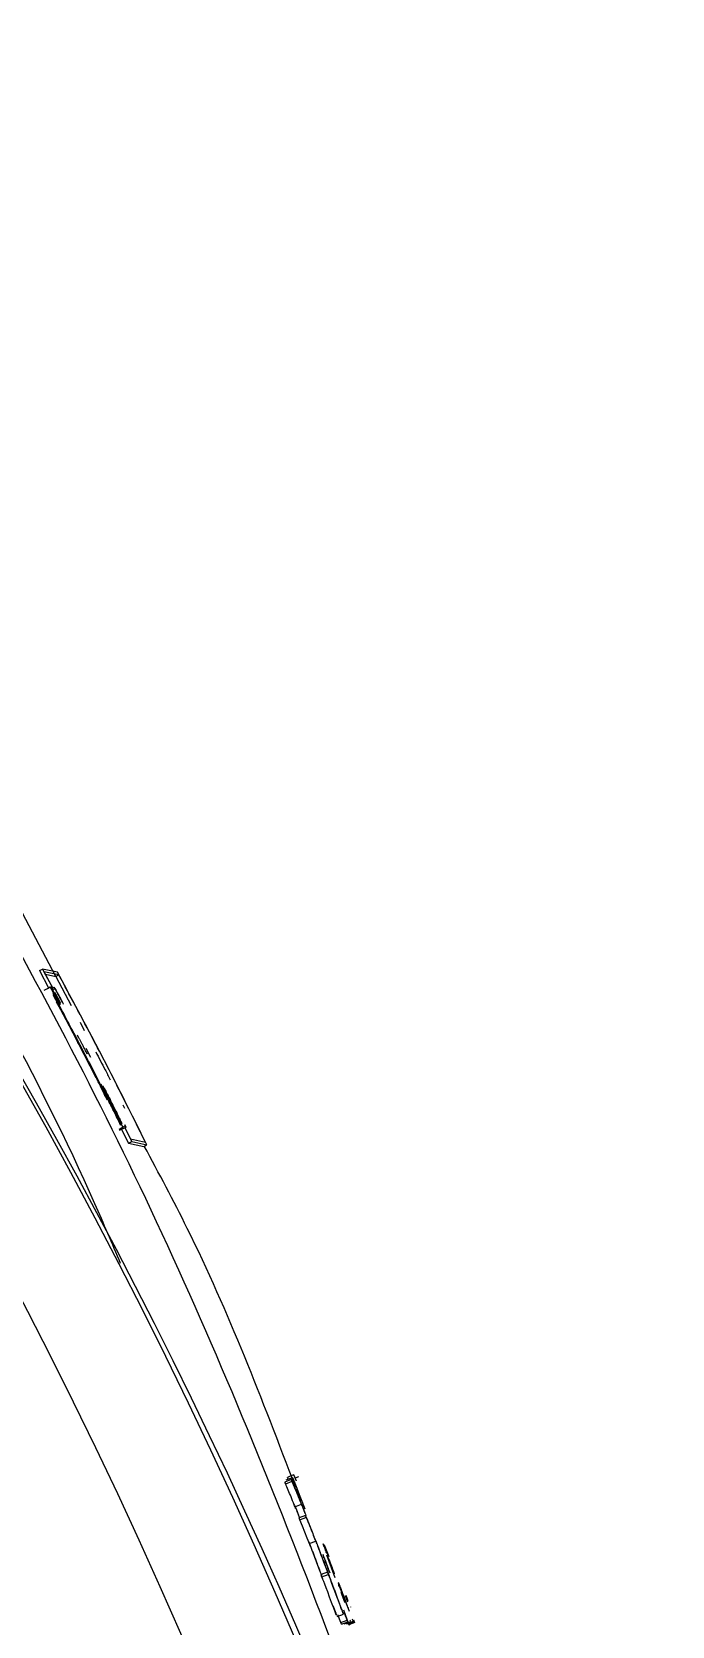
# Model space of a CAD drawing. Header units: millimetres. Extents: x 2448 to 4397, y 790 to 2168.
# Drawn here: x 3811.55 to 3819.95, y 1976.12 to 1997.02 of the extents above; entities that cross this region are included whole.
import ezdxf

# ---------------------------------------------------------------- set-up
doc = ezdxf.new("R2010")
doc.units = ezdxf.units.MM

msp = doc.modelspace()

# ---------------------------------------------------------------- linework, layer by layer
at = {"color": 7, "linetype": 'Continuous', "lineweight": 25}
for p, q in [((3811.866, 1984.634), (3811.431, 1985.467)), ((3811.651, 1984.712), (3811.769, 1984.485)), ((3811.652, 1984.712), (3811.691, 1984.733)), ((3811.691, 1984.733), (3811.825, 1984.483)), ((3811.889, 1984.69), (3811.691, 1984.733)), ((3811.711, 1984.698), (3811.826, 1984.483)), ((3811.908, 1984.655), (3811.711, 1984.698)), ((3811.729, 1984.664), (3811.868, 1984.634)), ((3811.908, 1984.655), (3811.868, 1984.634)), ((3811.868, 1984.634), (3812.069, 1984.254)), ((3811.838, 1984.421), (3811.794, 1984.498)), ((3811.804, 1984.496), (3811.797, 1984.493)), ((3811.812, 1984.481), (3811.804, 1984.496)), ((3811.806, 1984.478), (3811.812, 1984.481)), ((3811.814, 1984.477), (3811.846, 1984.494)), ((3811.831, 1984.395), (3811.879, 1984.302)), ((3811.903, 1984.263), (3811.831, 1984.395)), ((3811.832, 1984.415), (3811.88, 1984.323)), ((3811.904, 1984.283), (3811.832, 1984.415)), ((3811.862, 1984.375), (3811.838, 1984.421)), ((3811.846, 1984.494), (3811.854, 1984.478)), ((3811.867, 1984.401), (3811.911, 1984.32)), ((3811.87, 1984.325), (3811.903, 1984.263)), ((3811.88, 1984.323), (3811.87, 1984.325)), ((3811.873, 1984.304), (3811.907, 1984.242)), ((3811.879, 1984.302), (3811.873, 1984.304)), ((3811.892, 1984.286), (3811.896, 1984.285)), ((3811.903, 1984.263), (3811.892, 1984.286)), ((3811.896, 1984.285), (3811.893, 1984.283)), ((3811.895, 1984.265), (3811.898, 1984.264)), ((3811.896, 1984.263), (3811.898, 1984.264)), ((3811.898, 1984.285), (3811.904, 1984.283)), ((3811.898, 1984.264), (3812.138, 1983.807)), ((3811.899, 1984.264), (3811.903, 1984.263)), ((3812.14, 1983.807), (3811.899, 1984.264)), ((3811.904, 1984.283), (3811.9, 1984.281)), ((3811.903, 1984.263), (3811.9, 1984.261)), ((3811.9, 1984.262), (3811.903, 1984.263)), ((3812.184, 1984.035), (3812.24, 1983.929)), ((3812.118, 1983.867), (3812.088, 1983.921)), ((3812.095, 1983.891), (3812.097, 1983.892)), ((3812.097, 1983.892), (3812.141, 1983.807)), ((3812.163, 1983.767), (3812.097, 1983.892)), ((3812.141, 1983.82), (3812.118, 1983.867)), ((3812.135, 1983.808), (3812.168, 1983.746)), ((3812.138, 1983.807), (3812.135, 1983.808)), ((3812.141, 1983.807), (3812.14, 1983.807)), ((3812.157, 1983.769), (3812.158, 1983.768)), ((3812.157, 1983.768), (3812.158, 1983.768)), ((3812.158, 1983.768), (3812.415, 1983.27)), ((3812.16, 1983.768), (3812.163, 1983.767)), ((3812.396, 1983.309), (3812.16, 1983.768)), ((3812.161, 1983.766), (3812.163, 1983.767)), ((3812.325, 1983.572), (3812.264, 1983.691)), ((3812.337, 1983.424), (3812.34, 1983.425)), ((3812.34, 1983.425), (3812.396, 1983.309)), ((3812.356, 1983.394), (3812.34, 1983.425)), ((3812.455, 1983.227), (3812.535, 1983.071)), ((3812.466, 1983.162), (3812.538, 1983.021)), ((3812.629, 1982.91), (3812.483, 1983.2)), ((3812.521, 1983.129), (3812.485, 1983.199)), ((3812.632, 1982.903), (3812.51, 1983.145)), ((3812.516, 1983.144), (3812.516, 1983.144)), ((3812.521, 1983.129), (3812.519, 1983.128)), ((3812.528, 1983.067), (3812.535, 1983.071)), ((3812.632, 1982.903), (3812.63, 1982.902)), ((3812.744, 1982.955), (3812.766, 1982.911)), ((3812.716, 1982.689), (3812.686, 1982.752)), ((3812.69, 1982.793), (3812.691, 1982.792)), ((3812.723, 1982.702), (3812.712, 1982.696)), ((3812.732, 1982.707), (3812.735, 1982.706)), ((3812.787, 1982.66), (3812.771, 1982.691)), ((3812.695, 1982.636), (3812.776, 1982.676)), ((3812.703, 1982.62), (3812.784, 1982.66)), ((3812.787, 1982.66), (3812.706, 1982.62)), ((3812.727, 1982.632), (3812.821, 1982.451)), ((3812.77, 1982.654), (3812.862, 1982.471)), ((3812.771, 1982.654), (3812.844, 1982.508)), ((3812.776, 1982.676), (3812.784, 1982.66)), ((3812.844, 1982.508), (3813.041, 1982.465)), ((3812.821, 1982.451), (3813.019, 1982.408)), ((3812.862, 1982.471), (3813.06, 1982.428)), ((3815.021, 1978.022), (3814.986, 1978.104)), ((3814.954, 1978.044), (3814.87, 1978.01)), ((3814.88, 1977.986), (3814.871, 1978.01)), ((3814.88, 1977.986), (3814.964, 1978.02)), ((3814.886, 1978.037), (3814.969, 1978.07)), ((3814.912, 1978.047), (3814.903, 1978.07)), ((3814.969, 1978.07), (3815.132, 1977.657)), ((3815.004, 1977.989), (3814.969, 1978.07)), ((3815.03, 1977.924), (3815.004, 1977.989)), ((3815.036, 1977.878), (3815.024, 1977.91)), ((3815.081, 1977.761), (3815.025, 1977.903)), ((3815.061, 1977.844), (3815.03, 1977.924)), ((3815.082, 1977.762), (3815.036, 1977.878)), ((3815.002, 1977.685), (3815.087, 1977.718)), ((3815.135, 1977.598), (3815.104, 1977.68)), ((3815.14, 1977.573), (3815.056, 1977.54)), ((3815.065, 1977.515), (3815.056, 1977.54)), ((3815.189, 1977.202), (3815.274, 1977.235)), ((3815.236, 1977.086), (3815.325, 1976.852)), ((3815.384, 1977.188), (3815.444, 1977.033)), ((3815.423, 1977.087), (3815.388, 1977.179)), ((3815.403, 1977.09), (3815.41, 1977.088)), ((3815.411, 1977.088), (3815.415, 1977.087)), ((3815.418, 1977.049), (3815.434, 1977.006)), ((3815.419, 1977.049), (3815.425, 1977.048)), ((3815.528, 1976.755), (3815.419, 1977.049)), ((3815.425, 1977.048), (3815.433, 1977.046)), ((3815.381, 1977.015), (3815.378, 1977.023)), ((3815.412, 1976.885), (3815.451, 1976.782)), ((3815.427, 1976.829), (3815.343, 1976.797)), ((3815.355, 1976.765), (3815.439, 1976.797)), ((3815.574, 1976.648), (3815.569, 1976.649)), ((3815.575, 1976.647), (3815.578, 1976.647)), ((3815.583, 1976.645), (3815.615, 1976.563)), ((3815.605, 1976.564), (3815.654, 1976.432)), ((3815.655, 1976.434), (3815.607, 1976.563)), ((3815.695, 1976.433), (3815.663, 1976.518)), ((3815.667, 1976.527), (3815.694, 1976.455)), ((3815.553, 1976.248), (3815.637, 1976.279)), ((3815.601, 1976.17), (3815.565, 1976.27)), ((3815.632, 1976.295), (3815.647, 1976.3)), ((3815.638, 1976.333), (3815.685, 1976.201)), ((3815.735, 1976.368), (3815.733, 1976.373)), ((3815.751, 1976.217), (3815.763, 1976.184)), ((3815.601, 1976.17), (3815.685, 1976.201)), ((3815.61, 1976.145), (3815.601, 1976.17)), ((3815.61, 1976.145), (3815.694, 1976.176)), ((3815.647, 1976.152), (3815.732, 1976.183)), ((3815.679, 1976.153), (3815.675, 1976.163)), ((3815.685, 1976.201), (3815.694, 1976.176)), ((3815.695, 1976.17), (3815.706, 1976.14)), ((3815.732, 1976.183), (3815.726, 1976.2)), ((3815.77, 1976.202), (3815.778, 1976.181))]:
    msp.add_line(p, q, dxfattribs=at)
at = {"color": 7, "linetype": 'Continuous', "lineweight": 25, "flags": 128}
for points in [[(3811.715, 1984.456), (3811.759, 1984.48), (3811.794, 1984.498)], [(3811.823, 1984.462), (3811.829, 1984.465), (3811.854, 1984.478)], [(3811.867, 1984.401), (3811.861, 1984.412), (3811.854, 1984.424)], [(3811.907, 1984.242), (3811.901, 1984.253), (3811.895, 1984.265)], [(3812.168, 1983.746), (3812.162, 1983.757), (3812.157, 1983.769)], [(3812.481, 1983.145), (3812.475, 1983.156), (3812.469, 1983.168)], [(3812.502, 1983.168), (3812.508, 1983.156), (3812.515, 1983.142), (3812.521, 1983.129)], [(3812.822, 1982.452), (3812.844, 1982.463), (3812.862, 1982.471)], [(3813.019, 1982.409), (3813.042, 1982.42), (3813.06, 1982.428)], [(3814.986, 1978.104), (3814.94, 1978.085), (3814.903, 1978.07)], [(3814.964, 1978.02), (3814.959, 1978.032), (3814.954, 1978.044)], [(3815.004, 1978.062), (3815.017, 1978.067), (3815.053, 1978.082)], [(3815.065, 1977.515), (3815.096, 1977.527), (3815.123, 1977.538), (3815.149, 1977.548)], [(3815.182, 1977.225), (3815.192, 1977.198), (3815.2, 1977.178), (3815.203, 1977.17), (3815.204, 1977.168), (3815.203, 1977.17), (3815.201, 1977.175), (3815.195, 1977.19), (3815.162, 1977.274), (3815.1, 1977.429), (3815.065, 1977.515), (3815.065, 1977.515)], [(3815.149, 1977.548), (3815.147, 1977.555), (3815.143, 1977.564), (3815.14, 1977.573)], [(3815.502, 1976.382), (3815.515, 1976.347), (3815.528, 1976.314), (3815.536, 1976.29), (3815.542, 1976.274), (3815.545, 1976.266), (3815.543, 1976.27), (3815.538, 1976.282), (3815.529, 1976.307), (3815.51, 1976.357), (3815.482, 1976.431), (3815.456, 1976.501), (3815.431, 1976.571), (3815.411, 1976.622), (3815.393, 1976.671), (3815.38, 1976.704), (3815.372, 1976.725), (3815.369, 1976.732), (3815.369, 1976.73), (3815.369, 1976.73), (3815.368, 1976.732), (3815.365, 1976.738), (3815.362, 1976.748), (3815.356, 1976.762), (3815.35, 1976.778), (3815.349, 1976.781), (3815.349, 1976.781)], [(3815.679, 1976.153), (3815.716, 1976.167), (3815.74, 1976.175), (3815.763, 1976.184)], [(3815.694, 1976.15), (3815.718, 1976.159), (3815.743, 1976.168), (3815.778, 1976.181)], [(3815.706, 1976.14), (3815.731, 1976.149), (3815.755, 1976.158), (3815.79, 1976.171)]]:
    msp.add_lwpolyline(points, dxfattribs=at)
at = {"color": 7, "linetype": 'Continuous', "lineweight": 25}
msp.add_circle((3748.716, 1947.838), 64.082, dxfattribs=at)
for centre, radius, start, end in [((3748.716, 1947.838), 72, 10.3061, 79.6939), ((3748.716, 1947.838), 70.65, 10.3061, 79.6939), ((3748.716, 1947.838), 64.023, 270, 180.00002), ((3748.924, 1947.564), 72, 9.45093, 37.30639), ((3756.061, 1956.008), 62.629, 25.63855, 25.68581)]:
    msp.add_arc(centre, radius, start, end, dxfattribs=at)
for points, knots in [([(3817.167, 1970.449), (3817.129, 1970.619), (3816.689, 1972.606), (3815.384, 1976.292), (3813.296, 1981.393), (3810.763, 1986.22), (3807.862, 1990.809), (3804.549, 1995.177), (3800.876, 1999.248), (3796.91, 2002.957), (3792.653, 2006.327), (3788.08, 2009.352), (3783.272, 2011.977), (3778.31, 2014.154), (3773.438, 2015.866), (3770.159, 2016.646), (3768.617, 2017.013)], [0, 0, 0, 0, 0.007378, 0.086277, 0.165173, 0.241101, 0.317028, 0.395164, 0.4733, 0.549225, 0.62515, 0.703278, 0.781408, 0.857129, 0.932849, 1, 1, 1, 1]), ([(3812.716, 1980.873), (3812.605, 1981.135), (3811.776, 1983.086), (3809.824, 1986.539), (3806.879, 1991.122), (3803.556, 1995.373), (3799.938, 1999.294), (3796.005, 2002.899), (3791.793, 2006.17), (3787.317, 2009.051), (3783.43, 2011.205), (3780.973, 2012.232), (3780.152, 2012.575)], [0, 0, 0, 0, 0.01838, 0.13679, 0.255201, 0.369862, 0.484523, 0.599183, 0.713843, 0.828197, 0.942553, 1, 1, 1, 1]), ([(3813.06, 1982.428), (3812.946, 1982.657), (3812.719, 1983.113), (3812.33, 1983.868), (3812.049, 1984.391), (3811.889, 1984.69)], [0, 0, 0, 0, 0.300092, 0.600184, 1, 1, 1, 1]), ([(3813.041, 1982.465), (3812.928, 1982.693), (3812.7, 1983.149), (3812.324, 1983.88), (3812.055, 1984.38), (3811.908, 1984.655)], [0, 0, 0, 0, 0.309932, 0.619864, 1, 1, 1, 1]), ([(3811.794, 1984.498), (3811.808, 1984.472), (3811.837, 1984.419), (3811.88, 1984.339), (3811.908, 1984.286), (3811.922, 1984.259)], [0, 0, 0, 0, 0.334546, 0.667197, 1, 1, 1, 1]), ([(3811.914, 1984.294), (3811.909, 1984.302), (3811.902, 1984.316), (3811.89, 1984.339), (3811.879, 1984.36), (3811.868, 1984.38), (3811.85, 1984.412), (3811.828, 1984.453), (3811.813, 1984.48), (3811.804, 1984.496)], [0, 0, 0, 0, 0.091807, 0.156441, 0.221626, 0.281864, 0.350907, 0.610821, 1, 1, 1, 1]), ([(3811.812, 1984.481), (3811.824, 1984.458), (3811.846, 1984.418), (3811.881, 1984.352), (3811.907, 1984.304), (3811.92, 1984.281), (3811.921, 1984.279)], [0, 0, 0, 0, 0.377026, 0.677536, 0.978531, 1, 1, 1, 1]), ([(3811.961, 1984.284), (3811.957, 1984.292), (3811.949, 1984.307), (3811.934, 1984.335), (3811.92, 1984.361), (3811.9, 1984.397), (3811.873, 1984.446), (3811.857, 1984.475), (3811.846, 1984.494)], [0, 0, 0, 0, 0.070053, 0.143975, 0.219182, 0.296395, 0.535259, 1, 1, 1, 1]), ([(3811.854, 1984.478), (3811.868, 1984.453), (3811.891, 1984.412), (3811.926, 1984.348), (3811.95, 1984.302), (3811.964, 1984.277), (3811.966, 1984.272)], [0, 0, 0, 0, 0.416277, 0.681925, 0.943489, 1, 1, 1, 1]), ([(3811.931, 1984.285), (3811.923, 1984.3), (3811.89, 1984.36), (3811.87, 1984.397), (3811.854, 1984.424)], [0, 0, 0, 0, 0.254588, 1, 1, 1, 1]), ([(3812.401, 1983.304), (3812.328, 1983.45), (3812.182, 1983.741), (3811.991, 1984.103), (3811.896, 1984.285)], [0, 0, 0, 0, 0.499841, 1, 1, 1, 1]), ([(3812.088, 1983.921), (3812.063, 1983.97), (3812.019, 1984.054), (3811.955, 1984.175), (3811.917, 1984.248), (3811.898, 1984.285)], [0, 0, 0, 0, 0.407857, 0.703807, 1, 1, 1, 1]), ([(3812.136, 1983.828), (3812.196, 1983.713), (3812.315, 1983.484), (3812.508, 1983.104), (3812.641, 1982.839), (3812.716, 1982.689)], [0, 0, 0, 0, 0.303552, 0.6071039, 1, 1, 1, 1]), ([(3812.136, 1983.828), (3812.21, 1983.684), (3812.309, 1983.491), (3812.383, 1983.342), (3812.402, 1983.304)], [0, 0, 0, 0, 0.7485218, 1, 1, 1, 1]), ([(3812.259, 1983.656), (3812.261, 1983.652), (3812.265, 1983.643), (3812.271, 1983.632), (3812.276, 1983.624), (3812.277, 1983.621), (3812.276, 1983.624), (3812.271, 1983.633), (3812.258, 1983.659), (3812.238, 1983.698), (3812.214, 1983.745), (3812.194, 1983.784), (3812.17, 1983.829), (3812.158, 1983.85), (3812.15, 1983.865)], [0, 0, 0, 0, 0.029338, 0.076962, 0.12454, 0.175661, 0.212156, 0.248795, 0.302938, 0.460038, 0.562702, 0.665502, 0.770261, 1, 1, 1, 1]), ([(3812.389, 1983.648), (3812.43, 1983.57), (3812.495, 1983.449), (3812.557, 1983.327), (3812.578, 1983.283)], [0, 0, 0, 0, 0.6462046, 1, 1, 1, 1]), ([(3812.538, 1983.021), (3812.514, 1983.071), (3812.468, 1983.164), (3812.41, 1983.285), (3812.374, 1983.357), (3812.356, 1983.394)], [0, 0, 0, 0, 0.374082, 0.686951, 1, 1, 1, 1]), ([(3812.479, 1983.201), (3812.515, 1983.129), (3812.571, 1983.018), (3812.631, 1982.897), (3812.693, 1982.769), (3812.71, 1982.731), (3812.723, 1982.702)], [0, 0, 0, 0, 0.225215, 0.35167, 0.48245, 1, 1, 1, 1]), ([(3812.739, 1982.67), (3812.731, 1982.69), (3812.721, 1982.715), (3812.653, 1982.856), (3812.584, 1982.995), (3812.521, 1983.12), (3812.481, 1983.2)], [0, 0, 0, 0, 0.517711, 0.648154, 0.774349, 1, 1, 1, 1]), ([(3812.535, 1983.071), (3812.526, 1983.09), (3812.505, 1983.132), (3812.496, 1983.152), (3812.491, 1983.162)], [0, 0, 0, 0, 0.4812171, 1, 1, 1, 1]), ([(3812.516, 1983.144), (3812.548, 1983.079), (3812.598, 1982.98), (3812.653, 1982.871), (3812.676, 1982.824), (3812.685, 1982.805), (3812.691, 1982.794), (3812.691, 1982.793), (3812.691, 1982.792)], [0, 0, 0, 0, 0.491592, 0.747885, 0.813495, 0.880203, 0.939542, 1, 1, 1, 1]), ([(3812.683, 1982.815), (3812.68, 1982.82), (3812.675, 1982.83), (3812.648, 1982.882), (3812.593, 1982.992), (3812.547, 1983.084), (3812.516, 1983.144)], [0, 0, 0, 0, 0.128451, 0.251203, 0.507819, 1, 1, 1, 1]), ([(3812.686, 1982.752), (3812.671, 1982.782), (3812.642, 1982.84), (3812.599, 1982.927), (3812.571, 1982.982), (3812.557, 1983.01)], [0, 0, 0, 0, 0.354136, 0.677006, 1, 1, 1, 1]), ([(3812.69, 1982.793), (3812.689, 1982.794), (3812.688, 1982.795), (3812.673, 1982.824), (3812.65, 1982.869), (3812.636, 1982.897), (3812.629, 1982.91)], [0, 0, 0, 0, 0.2954703, 0.5782065, 0.7903433, 1, 1, 1, 1]), ([(3812.632, 1982.903), (3812.646, 1982.874), (3812.675, 1982.816), (3812.714, 1982.741), (3812.729, 1982.71), (3812.731, 1982.708), (3812.732, 1982.707)], [0, 0, 0, 0, 0.2671774, 0.5387355, 0.7664891, 1, 1, 1, 1]), ([(3812.735, 1982.706), (3812.734, 1982.708), (3812.733, 1982.71), (3812.721, 1982.736), (3812.705, 1982.77), (3812.69, 1982.8), (3812.683, 1982.815)], [0, 0, 0, 0, 0.348619, 0.571101, 0.788419, 1, 1, 1, 1]), ([(3812.723, 1982.702), (3812.726, 1982.696), (3812.731, 1982.686), (3812.736, 1982.675), (3812.739, 1982.67)], [0, 0, 0, 0, 0.499977, 1, 1, 1, 1]), ([(3815.009, 1977.944), (3814.571, 1979.091), (3813.988, 1980.617), (3813.218, 1982.055), (3813.026, 1982.412)], [0, 0, 0, 0, 0.751349, 1, 1, 1, 1]), ([(3815.005, 1977.681), (3815.006, 1977.678), (3815.009, 1977.671), (3815.011, 1977.663), (3815.013, 1977.66), (3815.011, 1977.663), (3815.008, 1977.672), (3815.001, 1977.688), (3814.981, 1977.738), (3814.95, 1977.814), (3814.914, 1977.904), (3814.891, 1977.959), (3814.88, 1977.986)], [0, 0, 0, 0, 0.02336, 0.063092, 0.102863, 0.143284, 0.183739, 0.218033, 0.279665, 0.525114, 0.761063, 1, 1, 1, 1]), ([(3814.964, 1978.02), (3814.975, 1977.992), (3814.998, 1977.935), (3815.036, 1977.843), (3815.067, 1977.766), (3815.085, 1977.719), (3815.092, 1977.704), (3815.095, 1977.696), (3815.096, 1977.693), (3815.095, 1977.696), (3815.092, 1977.706), (3815.083, 1977.729), (3815.069, 1977.763), (3815.053, 1977.804), (3815.037, 1977.844), (3815.015, 1977.898), (3814.986, 1977.968), (3814.967, 1978.013), (3814.954, 1978.044)], [0, 0, 0, 0, 0.118195, 0.236594, 0.355265, 0.378317, 0.396661, 0.415151, 0.431859, 0.45125, 0.470947, 0.497651, 0.545149, 0.585605, 0.625976, 0.672286, 0.776697, 1, 1, 1, 1]), ([(3814.993, 1977.717), (3815.002, 1977.694), (3815.018, 1977.654), (3815.033, 1977.614), (3815.04, 1977.597)], [0, 0, 0, 0, 0.582741, 1, 1, 1, 1]), ([(3815.005, 1977.686), (3815.019, 1977.651), (3815.038, 1977.603), (3815.056, 1977.555), (3815.061, 1977.542)], [0, 0, 0, 0, 0.726748, 1, 1, 1, 1]), ([(3815.063, 1977.542), (3815.054, 1977.566), (3815.04, 1977.601), (3815.021, 1977.649), (3815.011, 1977.674), (3815.006, 1977.687)], [0, 0, 0, 0, 0.485419, 0.740157, 1, 1, 1, 1]), ([(3815.095, 1977.703), (3815.103, 1977.682), (3815.12, 1977.639), (3815.137, 1977.595), (3815.146, 1977.572)], [0, 0, 0, 0, 0.468017, 1, 1, 1, 1]), ([(3815.149, 1977.548), (3815.164, 1977.513), (3815.197, 1977.431), (3815.243, 1977.314), (3815.275, 1977.23), (3815.284, 1977.209), (3815.287, 1977.201), (3815.288, 1977.199), (3815.287, 1977.203), (3815.282, 1977.215), (3815.275, 1977.234), (3815.26, 1977.273), (3815.243, 1977.318), (3815.224, 1977.365), (3815.202, 1977.42), (3815.173, 1977.492), (3815.153, 1977.542), (3815.14, 1977.573)], [0, 0, 0, 0, 0.146558, 0.336246, 0.39205, 0.410554, 0.4225, 0.434544, 0.44937, 0.472852, 0.497708, 0.52707, 0.595753, 0.630273, 0.664977, 0.792411, 1, 1, 1, 1]), ([(3815.191, 1977.203), (3815.216, 1977.138), (3815.259, 1977.027), (3815.312, 1976.887), (3815.339, 1976.815), (3815.35, 1976.784), (3815.352, 1976.777), (3815.346, 1976.79), (3815.341, 1976.802), (3815.343, 1976.798), (3815.343, 1976.796)], [0, 0, 0, 0, 0.307711, 0.526419, 0.619554, 0.713141, 0.802099, 0.884903, 0.960129, 1, 1, 1, 1]), ([(3815.328, 1976.853), (3815.317, 1976.882), (3815.299, 1976.929), (3815.274, 1976.994), (3815.26, 1977.031), (3815.253, 1977.049)], [0, 0, 0, 0, 0.437999, 0.718967, 1, 1, 1, 1]), ([(3815.278, 1977.229), (3815.287, 1977.206), (3815.322, 1977.114), (3815.367, 1976.997), (3815.409, 1976.883), (3815.427, 1976.836), (3815.43, 1976.827), (3815.431, 1976.824)], [0, 0, 0, 0, 0.151431, 0.612749, 0.770515, 0.930397, 1, 1, 1, 1]), ([(3815.433, 1976.813), (3815.435, 1976.807), (3815.44, 1976.795), (3815.446, 1976.78), (3815.45, 1976.769), (3815.452, 1976.763), (3815.455, 1976.758), (3815.45, 1976.771), (3815.461, 1976.745), (3815.473, 1976.714), (3815.489, 1976.671), (3815.508, 1976.62), (3815.534, 1976.552), (3815.559, 1976.482), (3815.591, 1976.397), (3815.611, 1976.343), (3815.623, 1976.311), (3815.628, 1976.299), (3815.629, 1976.296), (3815.628, 1976.301), (3815.623, 1976.315), (3815.615, 1976.338), (3815.604, 1976.366), (3815.588, 1976.41), (3815.56, 1976.486), (3815.487, 1976.68), (3815.398, 1976.917), (3815.327, 1977.102), (3815.299, 1977.173)], [0, 0, 0, 0, 0.010719, 0.02172, 0.028675, 0.03562, 0.047383, 0.100573, 0.123561, 0.14648, 0.175343, 0.204633, 0.236544, 0.300685, 0.342368, 0.384076, 0.400576, 0.417236, 0.431883, 0.447362, 0.464688, 0.483241, 0.501433, 0.518901, 0.559516, 0.641052, 0.860987, 1, 1, 1, 1]), ([(3815.365, 1977.063), (3815.381, 1977.023), (3815.414, 1976.939), (3815.442, 1976.862), (3815.457, 1976.821)], [0, 0, 0, 0, 0.475742, 1, 1, 1, 1]), ([(3815.415, 1977.087), (3815.411, 1977.097), (3815.403, 1977.118), (3815.389, 1977.156), (3815.379, 1977.184), (3815.372, 1977.201)], [0, 0, 0, 0, 0.265769, 0.531538, 1, 1, 1, 1]), ([(3815.372, 1977.201), (3815.38, 1977.182), (3815.394, 1977.146), (3815.414, 1977.094), (3815.427, 1977.062), (3815.433, 1977.046)], [0, 0, 0, 0, 0.383556, 0.691778, 1, 1, 1, 1]), ([(3815.521, 1976.805), (3815.52, 1976.809), (3815.508, 1976.837), (3815.463, 1976.95), (3815.425, 1977.048)], [0, 0, 0, 0, 0.146396, 1, 1, 1, 1]), ([(3815.425, 1977.048), (3815.45, 1976.982), (3815.486, 1976.889), (3815.51, 1976.828), (3815.517, 1976.81)], [0, 0, 0, 0, 0.705872, 1, 1, 1, 1]), ([(3815.461, 1976.814), (3815.452, 1976.84), (3815.428, 1976.905), (3815.4, 1976.976), (3815.383, 1977.02)], [0, 0, 0, 0, 0.394514, 1, 1, 1, 1]), ([(3815.434, 1976.814), (3815.434, 1976.814), (3815.434, 1976.814), (3815.425, 1976.835), (3815.427, 1976.83), (3815.427, 1976.828)], [0, 0, 0, 0, 0.327106, 0.793607, 1, 1, 1, 1]), ([(3815.57, 1976.699), (3815.575, 1976.685), (3815.587, 1976.654), (3815.609, 1976.594), (3815.636, 1976.522), (3815.661, 1976.453), (3815.684, 1976.391), (3815.694, 1976.365), (3815.698, 1976.355)], [0, 0, 0, 0, 0.125746, 0.288435, 0.490142, 0.764643, 0.908129, 1, 1, 1, 1]), ([(3815.615, 1976.563), (3815.609, 1976.581), (3815.596, 1976.616), (3815.579, 1976.662), (3815.576, 1976.672), (3815.574, 1976.678)], [0, 0, 0, 0, 0.267956, 0.545955, 1, 1, 1, 1]), ([(3815.715, 1976.314), (3815.712, 1976.321), (3815.703, 1976.345), (3815.682, 1976.404), (3815.651, 1976.486), (3815.627, 1976.549), (3815.615, 1976.582)], [0, 0, 0, 0, 0.074567, 0.286408, 0.634616, 1, 1, 1, 1]), ([(3815.637, 1976.279), (3815.635, 1976.288), (3815.63, 1976.302), (3815.63, 1976.303), (3815.63, 1976.304)], [0, 0, 0, 0, 0.5587761, 1, 1, 1, 1]), ([(3815.694, 1976.177), (3815.684, 1976.208), (3815.673, 1976.24), (3815.652, 1976.295), (3815.652, 1976.296)], [0, 0, 0, 0, 0.988475, 1, 1, 1, 1])]:
    msp.add_open_spline(points, degree=3, knots=knots, dxfattribs=at)

doc.saveas('drawing.dxf')
